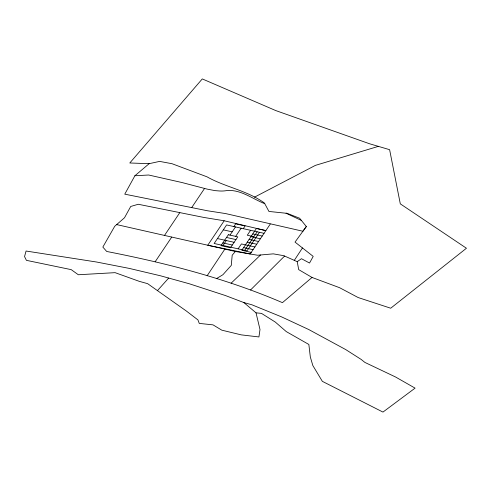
<?xml version="1.0" encoding="UTF-8"?>
<svg xmlns="http://www.w3.org/2000/svg" width="491" height="491" viewBox="0 0 491 491"><rect width="100%" height="100%" fill="white"/><g stroke="black" fill="none" stroke-linecap="round" stroke-linejoin="round"><path stroke-width="0.74" d="M134.89 175.76L149.135 163.687L159.612 161.392L172.022 163.712L206.993 176.815C225.418 187.243 247.102 190.44 264.41 203.01L268.939 211.443L287.149 213.352L299.59 218.219L306.335 226.523L302.904 231.249L225.59 213.573L207.49 210.768L124.763 194.16L134.89 175.76L148.669 175.011L181.946 182.523L207.085 189.103L215.089 190.637L219.581 190.981A17.811 10.286 0 0 0 226.781 190.576C240.707 189.28 252.472 198.861 264.784 203.71M294.299 260.359L302.456 247.937M207.128 275.764L224.86 249.103M164.497 235.428L179.816 212.615M155.15 261.777L171.746 237.067M191.693 207.595L204.544 188.458M251.226 252.405L241.787 250.287L256.431 228.493L265.864 230.604L224.184 220.772L207.754 245.23L250.165 253.988L270.265 224.068M233.833 226.572L235.668 223.847L245.101 225.958L243.272 228.683M223.031 245.469L226.333 240.553M229.991 235.109L235.49 226.922M235.649 236.38L241.142 228.205M238.129 248.851L241.431 243.935L254.884 246.955M250.588 230.304L247.286 235.22L253.872 236.693M244.714 250.324L257.174 231.777M259.475 232.292L247.016 250.84L214.144 243.481L226.603 224.933L264.035 233.329M306.335 226.523L295.03 242.1L313.209 256.4L309.539 263.035L301.468 258.708L297.221 261.654L283.792 255.694L273.297 253.859L257.585 255.24L235.349 251.484L116.668 224.59L114.71 226.29L102.84 247.077L106.694 251.46C166.615 263.139 226.228 278.489 282.429 302.652L312.024 277.446L339.582 287.695L358.135 297.534L390.707 308.219L466.45 248.243L400.306 203.857L389.615 149.687L369.533 143.759L275.795 110.585L202.292 78.916L129.79 162.981L149.135 163.687M235.349 251.484L232.188 255.234L231.292 265.373L222.902 274.727L216.654 278.52M243.861 302.566L256.02 312.835L261.494 313.387L275.285 322.059L286.271 331.591L308.857 344.467L310.33 357.018L312.835 365.531L322.354 381.354L382.962 412.084L415.079 388.135L395.568 377.002L364.893 362.419L361.18 359.437L345.689 349.561L308.79 329.559L281.441 316.824L251.932 304.801L243.861 302.566L225.24 295.478L189.268 283.761L160.508 275.795L129.243 268.399L96.549 262.016L26.072 251.03L24.55 256.566L26.41 260.34L71.226 269.645L78.327 274.751L115.097 272.658L139.248 281.337L147.619 283.657L157.451 290.617L168.677 278.059M250.533 289.997L284.596 256.05M231.126 283.197L260.543 254.982M116.668 224.59L124.505 217.759L130.723 206.465L138.259 204.268L203.918 217.452L224.184 220.772M254.485 197.173L315.394 165.381L378.365 146.367M287.149 213.352L286.007 213.229L301.37 220.41M252.767 233.943L262.206 236.054M223.301 229.849L232.188 231.838M250.938 236.668L260.377 238.779M249.109 239.393L258.548 241.504M226.517 237.466L235.956 239.577M247.28 242.118L256.713 244.23M217.445 238.565L234.121 242.302M222.859 242.916L232.292 245.027M243.616 247.562L253.055 249.68M312.024 277.446L298.694 269.627L297.221 261.654M157.451 290.617L186.261 310.956L197.934 319.899L199.26 323.403L213.02 324.864L221.791 330.161L241.21 334.862L258.929 336.949L259.997 329.51L256.02 312.835M228.346 234.741L221.024 245.641L230.463 247.752L237.785 236.858L228.346 234.741"/></g></svg>
